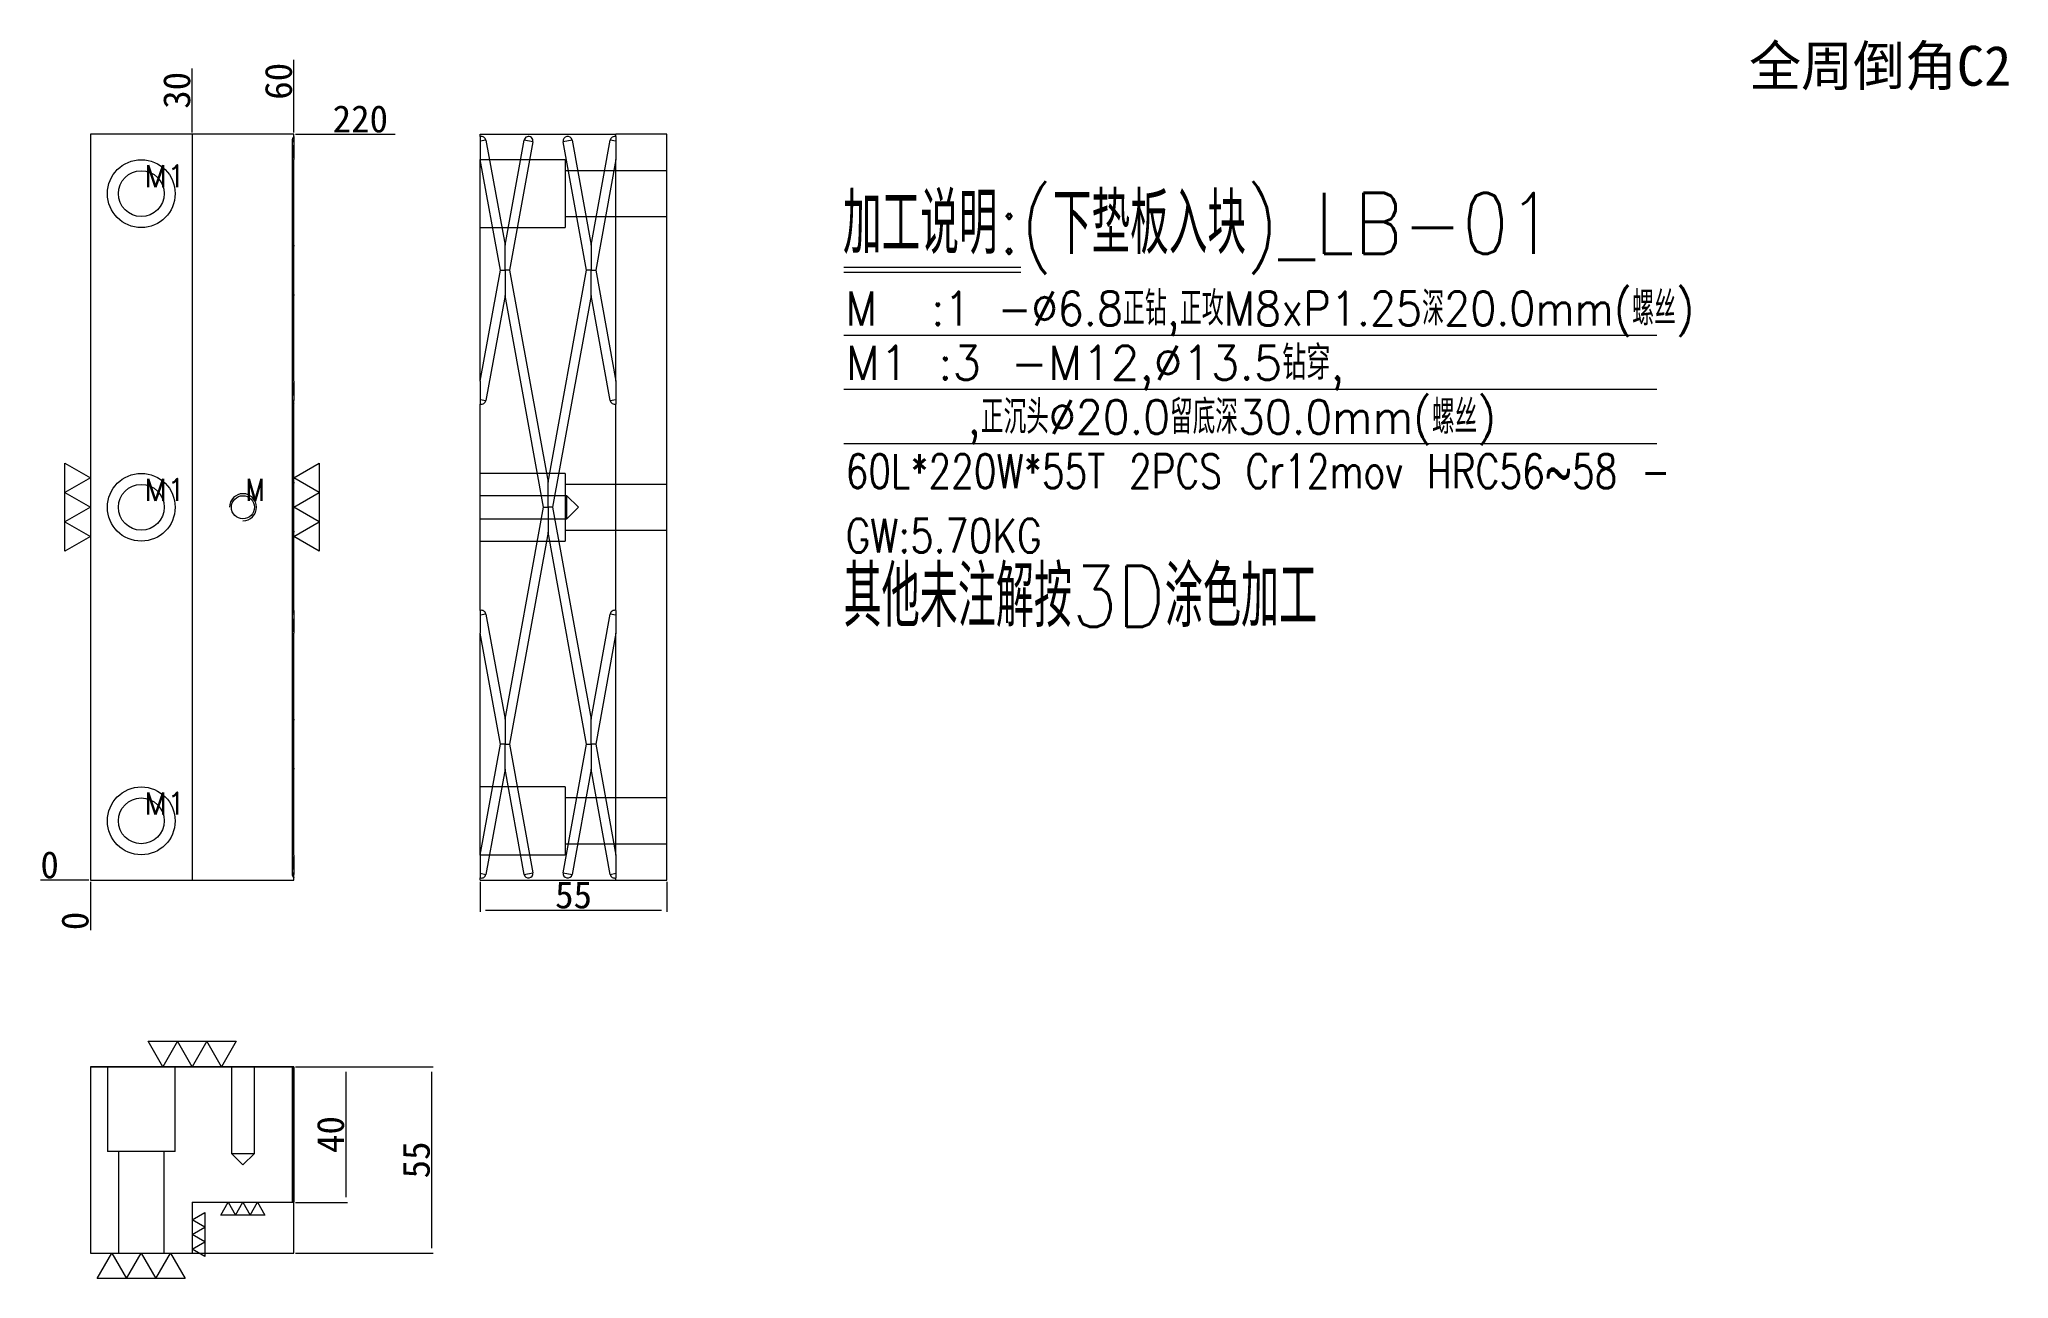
# Model space of a CAD drawing. Header units: millimetres. Extents: x 10380 to 10961, y 37526 to 37892.
import ezdxf
from ezdxf.enums import TextEntityAlignment as Align

# ---------------------------------------------------------------- set-up
doc = ezdxf.new("R2010")
doc.units = ezdxf.units.MM
doc.linetypes.add('DASHED', pattern=[0])
doc.layers.add('dim', color=4, linetype='Continuous')
doc.layers.add('LB', color=7, linetype='Continuous')
doc.styles.add('_PUG_ERP', font='txt')
doc.styles.add('chinesef_fs', font='txt.shx', dxfattribs={"bigfont": 'gbcbig.shx'})
doc.dimstyles.new('_PUG_ERP', dxfattribs={"dimtxt": 8, "dimasz": 1.5, "dimexe": 0.5, "dimexo": 0.5, "dimgap": 0.5, "dimtad": 1, "dimtxsty": '_PUG_ERP', "dimblk": 'CLOSEDBLANK', "dimcen": 0, "dimclrd": 4, "dimclre": 4, "dimclrt": 3, "dimazin": 3, "dimtfac": 1, "dimtmove": 0, "dimatfit": 3, "dimldrblk": 'CLOSEDBLANK', "dimlwd": 9, "dimlwe": 9})

# ---------------------------------------------------------------- blocks, each defined once
blk = doc.blocks.new('*D733')
at = {"layer": 'Defpoints', "color": 0}
for p in [(10455.48, 37863.71), (10464.33, 37863.71), (10395.48, 37643.71)]:
    blk.add_point(p, dxfattribs=at)
at = {"layer": 'dim', "color": 4, "lineweight": 9}
blk.add_line((10455.98, 37863.71), (10485.4, 37863.71), dxfattribs=at)
at = {"layer": 'dim', "color": 3, "lineweight": 13, "insert": (10475.11, 37868.21), "char_height": 8, "attachment_point": 5, "style": '_PUG_ERP'}
blk.add_mtext('220', dxfattribs=at)
blk = doc.blocks.new('_ClosedBlank')
blk = doc.blocks.new('*D734')
at = {"layer": 'Defpoints', "color": 0}
for p in [(10386.63, 37643.71), (10395.48, 37643.71), (10395.48, 37643.71)]:
    blk.add_point(p, dxfattribs=at)
at = {"layer": 'dim', "color": 4, "lineweight": 9}
blk.add_line((10394.98, 37643.71), (10380.79, 37643.71), dxfattribs=at)
at = {"layer": 'dim', "color": 3, "lineweight": 13, "insert": (10383.46, 37648.21), "char_height": 8, "attachment_point": 5, "style": '_PUG_ERP'}
blk.add_mtext('0', dxfattribs=at)
blk = doc.blocks.new('*D735')
at = {"layer": 'Defpoints', "color": 0}
for p in [(10395.48, 37643.71), (10395.48, 37643.71), (10395.48, 37634.86)]:
    blk.add_point(p, dxfattribs=at)
at = {"layer": 'dim', "color": 4, "lineweight": 9}
blk.add_line((10395.48, 37643.21), (10395.48, 37629.03), dxfattribs=at)
at = {"layer": 'dim', "color": 3, "lineweight": 13, "insert": (10390.98, 37631.7), "char_height": 8, "attachment_point": 5, "rotation": 90, "style": '_PUG_ERP'}
blk.add_mtext('0', dxfattribs=at)
blk = doc.blocks.new('*D736')
at = {"layer": 'Defpoints', "color": 0}
for p in [(10455.48, 37872.56), (10455.48, 37863.71), (10395.48, 37643.71)]:
    blk.add_point(p, dxfattribs=at)
at = {"layer": 'dim', "color": 4, "lineweight": 9}
for p, q in [((10455.48, 37869.56), (10455.48, 37885.64)), ((10455.48, 37866.71), (10455.48, 37869.56)), ((10455.48, 37864.21), (10455.48, 37866.71))]:
    blk.add_line(p, q, dxfattribs=at)
at = {"layer": 'dim', "color": 3, "lineweight": 13, "insert": (10450.98, 37879.35), "char_height": 8, "attachment_point": 5, "rotation": 90, "style": '_PUG_ERP'}
blk.add_mtext('60', dxfattribs=at)
blk = doc.blocks.new('*D737')
at = {"layer": 'Defpoints', "color": 0}
for p in [(10455.48, 37588.71), (10455.48, 37533.71), (10496.13, 37533.71)]:
    blk.add_point(p, dxfattribs=at)
at = {"layer": 'dim', "color": 4, "lineweight": 9}
for p, q in [((10455.98, 37588.71), (10496.63, 37588.71)), ((10496.13, 37587.21), (10496.13, 37535.21)), ((10455.98, 37533.71), (10496.63, 37533.71))]:
    blk.add_line(p, q, dxfattribs=at)
at = {"layer": 'dim', "color": 3, "lineweight": 13, "insert": (10491.63, 37561.21), "char_height": 8, "attachment_point": 5, "rotation": 90, "style": '_PUG_ERP'}
blk.add_mtext('55', dxfattribs=at)
blk = doc.blocks.new('*D738')
at = {"layer": 'Defpoints', "color": 0}
for p in [(10510.48, 37643.71), (10565.48, 37643.71), (10565.48, 37634.86)]:
    blk.add_point(p, dxfattribs=at)
at = {"layer": 'dim', "color": 4, "lineweight": 9}
for p, q in [((10510.48, 37643.21), (10510.48, 37634.36)), ((10565.48, 37643.21), (10565.48, 37634.36)), ((10511.98, 37634.86), (10563.98, 37634.86))]:
    blk.add_line(p, q, dxfattribs=at)
at = {"layer": 'dim', "color": 3, "lineweight": 13, "insert": (10537.98, 37639.36), "char_height": 8, "attachment_point": 5, "style": '_PUG_ERP'}
blk.add_mtext('55', dxfattribs=at)
blk = doc.blocks.new('*D739')
at = {"layer": 'Defpoints', "color": 0}
for p in [(10425.48, 37869.7), (10425.48, 37863.71), (10395.48, 37643.71)]:
    blk.add_point(p, dxfattribs=at)
at = {"layer": 'dim', "color": 4, "lineweight": 9}
blk.add_line((10425.48, 37864.21), (10425.48, 37883.16), dxfattribs=at)
at = {"layer": 'dim', "color": 3, "lineweight": 13, "insert": (10420.98, 37876.68), "char_height": 8, "attachment_point": 5, "rotation": 90, "style": '_PUG_ERP'}
blk.add_mtext('30', dxfattribs=at)
blk = doc.blocks.new('*D740')
at = {"layer": 'Defpoints', "color": 0}
for p in [(10455.48, 37588.71), (10455.48, 37548.71), (10470.83, 37548.71)]:
    blk.add_point(p, dxfattribs=at)
at = {"layer": 'dim', "color": 4, "lineweight": 9}
for p, q in [((10455.98, 37588.71), (10471.33, 37588.71)), ((10470.83, 37587.21), (10470.83, 37550.21)), ((10455.98, 37548.71), (10471.33, 37548.71))]:
    blk.add_line(p, q, dxfattribs=at)
at = {"layer": 'dim', "color": 3, "lineweight": 13, "insert": (10466.33, 37568.71), "char_height": 8, "attachment_point": 5, "rotation": 90, "style": '_PUG_ERP'}
blk.add_mtext('40', dxfattribs=at)

msp = doc.modelspace()

# ---------------------------------------------------------------- linework, layer by layer
at = {"layer": 'dim', "color": 8, "linetype": 'Continuous', "lineweight": 18}
for p, q in [((10617.725, 37824.5), (10669.889, 37824.5)), ((10617.725, 37823), (10669.889, 37823)), ((10617.725, 37804.5), (10857.485, 37804.5)), ((10617.725, 37788.5), (10857.485, 37788.5)), ((10617.725, 37772.5), (10857.485, 37772.5))]:
    msp.add_line(p, q, dxfattribs=at)
at = {"layer": 'dim', "lineweight": 13}
for points in [[(10387.975, 37766.705), (10395.475, 37762.375), (10387.975, 37758.045), (10395.475, 37753.715), (10387.975, 37749.385), (10395.475, 37745.055), (10387.975, 37740.725), (10387.975, 37766.705)], [(10462.975, 37740.725), (10455.475, 37745.055), (10462.975, 37749.385), (10455.475, 37753.715), (10462.975, 37758.045), (10455.475, 37762.375), (10462.975, 37766.705), (10462.975, 37740.725)], [(10438.466, 37596.215), (10434.135, 37588.715), (10429.805, 37596.215), (10425.475, 37588.715), (10421.145, 37596.215), (10416.815, 37588.715), (10412.485, 37596.215), (10438.466, 37596.215)], [(10433.98, 37544.965), (10436.145, 37548.715), (10438.31, 37544.965), (10440.475, 37548.715), (10442.64, 37544.965), (10444.805, 37548.715), (10446.97, 37544.965), (10433.98, 37544.965)], [(10429.225, 37532.746), (10425.475, 37534.911), (10429.225, 37537.076), (10425.475, 37539.241), (10429.225, 37541.406), (10425.475, 37543.571), (10429.225, 37545.736), (10429.225, 37532.746)], [(10397.485, 37526.215), (10401.815, 37533.715), (10406.145, 37526.215), (10410.475, 37533.715), (10414.805, 37526.215), (10419.135, 37533.715), (10423.466, 37526.215), (10397.485, 37526.215)]]:
    msp.add_lwpolyline(points, close=True, dxfattribs=at)
at = {"layer": 'dim', "color": 252, "linetype": 'DASHED', "lineweight": 13, "ltscale": 0.5}
msp.add_lwpolyline([(10395.475, 37533.715), (10455.475, 37533.715), (10455.475, 37588.715), (10395.475, 37588.715)], close=True, dxfattribs=at)
at = {"layer": 'LB', "color": 11, "linetype": 'Continuous', "lineweight": 18}
for p, q in [((10455.475, 37863.715), (10395.475, 37863.715)), ((10395.475, 37863.715), (10395.475, 37643.715)), ((10455.475, 37863.021), (10455.475, 37863.715)), ((10455.475, 37863.021), (10455.475, 37861.984)), ((10455.475, 37861.984), (10455.475, 37856.32)), ((10510.475, 37863.021), (10510.475, 37863.715)), ((10510.475, 37863.715), (10550.475, 37863.715)), ((10510.475, 37863.021), (10510.475, 37861.682)), ((10510.475, 37861.682), (10510.475, 37856.32)), ((10512.134, 37861.984), (10517.77, 37830.987)), ((10517.77, 37830.987), (10523.406, 37861.984)), ((10526.009, 37861.511), (10519.115, 37823.592)), ((10541.836, 37823.592), (10534.941, 37861.511)), ((10537.544, 37861.984), (10543.18, 37830.987)), ((10543.18, 37830.987), (10548.816, 37861.984)), ((10565.475, 37863.715), (10550.475, 37863.715)), ((10550.475, 37863.021), (10550.475, 37863.715)), ((10550.475, 37863.021), (10550.475, 37861.682)), ((10550.475, 37861.682), (10550.475, 37856.32)), ((10565.475, 37643.715), (10565.475, 37863.715)), ((10455.475, 37790.864), (10455.475, 37856.32)), ((10516.426, 37823.592), (10510.475, 37856.32)), ((10510.475, 37790.864), (10510.475, 37856.32)), ((10550.475, 37856.32), (10544.525, 37823.592)), ((10550.475, 37790.864), (10550.475, 37856.32)), ((10517.77, 37823.592), (10517.77, 37830.987)), ((10543.18, 37830.987), (10543.18, 37823.592)), ((10510.475, 37790.864), (10516.426, 37823.592)), ((10516.426, 37823.592), (10517.77, 37823.592)), ((10517.77, 37823.592), (10517.77, 37816.197)), ((10519.115, 37823.592), (10517.77, 37823.592)), ((10519.115, 37823.592), (10530.475, 37761.11)), ((10530.475, 37761.11), (10541.836, 37823.592)), ((10543.18, 37823.592), (10541.836, 37823.592)), ((10543.18, 37823.592), (10544.525, 37823.592)), ((10543.18, 37816.197), (10543.18, 37823.592)), ((10544.525, 37823.592), (10550.475, 37790.864)), ((10517.77, 37816.197), (10512.134, 37785.2)), ((10529.131, 37753.715), (10517.77, 37816.197)), ((10543.18, 37816.197), (10531.82, 37753.715)), ((10548.816, 37785.2), (10543.18, 37816.197)), ((10455.475, 37790.864), (10455.475, 37785.2)), ((10510.475, 37790.864), (10510.475, 37785.502)), ((10550.475, 37790.864), (10550.475, 37785.502)), ((10455.475, 37784.163), (10455.475, 37785.2)), ((10510.475, 37785.502), (10510.475, 37784.163)), ((10550.475, 37785.502), (10550.475, 37784.163)), ((10455.475, 37723.266), (10455.475, 37784.163)), ((10510.475, 37723.266), (10510.475, 37784.163)), ((10550.475, 37723.266), (10550.475, 37784.163)), ((10530.475, 37753.715), (10530.475, 37761.11)), ((10517.77, 37691.233), (10529.131, 37753.715)), ((10529.131, 37753.715), (10530.475, 37753.715)), ((10531.82, 37753.715), (10530.475, 37753.715)), ((10530.475, 37753.715), (10530.475, 37746.32)), ((10531.82, 37753.715), (10543.18, 37691.233)), ((10530.475, 37746.32), (10519.115, 37683.838)), ((10541.836, 37683.838), (10530.475, 37746.32)), ((10455.475, 37723.266), (10455.475, 37722.23)), ((10455.475, 37722.23), (10455.475, 37716.565)), ((10510.475, 37723.266), (10510.475, 37721.928)), ((10510.475, 37721.928), (10510.475, 37716.566)), ((10512.134, 37722.23), (10517.77, 37691.233)), ((10543.18, 37691.233), (10548.816, 37722.23)), ((10550.475, 37723.266), (10550.475, 37721.928)), ((10550.475, 37721.928), (10550.475, 37716.566)), ((10455.475, 37651.11), (10455.475, 37716.566)), ((10516.426, 37683.838), (10510.475, 37716.566)), ((10510.475, 37651.11), (10510.475, 37716.566)), ((10550.475, 37716.566), (10544.525, 37683.838)), ((10550.475, 37651.11), (10550.475, 37716.566)), ((10517.77, 37691.233), (10517.77, 37683.838)), ((10543.18, 37683.838), (10543.18, 37691.233)), ((10510.475, 37651.11), (10516.426, 37683.838)), ((10517.77, 37683.838), (10516.426, 37683.838)), ((10517.77, 37676.443), (10517.77, 37683.838)), ((10517.77, 37683.838), (10519.115, 37683.838)), ((10519.115, 37683.838), (10526.009, 37645.919)), ((10534.941, 37645.919), (10541.836, 37683.838)), ((10541.836, 37683.838), (10543.18, 37683.838)), ((10543.18, 37683.838), (10543.18, 37676.443)), ((10544.525, 37683.838), (10543.18, 37683.838)), ((10544.525, 37683.838), (10550.475, 37651.11)), ((10517.77, 37676.443), (10512.134, 37645.446)), ((10523.406, 37645.446), (10517.77, 37676.443)), ((10543.18, 37676.443), (10537.544, 37645.446)), ((10548.816, 37645.446), (10543.18, 37676.443)), ((10455.475, 37651.11), (10455.475, 37645.446)), ((10510.475, 37651.11), (10510.475, 37645.748)), ((10550.475, 37651.11), (10550.475, 37645.748)), ((10455.475, 37644.409), (10455.475, 37645.446)), ((10510.475, 37645.748), (10510.475, 37644.409)), ((10550.475, 37645.748), (10550.475, 37644.409)), ((10395.475, 37643.715), (10455.475, 37643.715)), ((10455.475, 37643.715), (10455.475, 37644.409)), ((10510.475, 37643.715), (10510.475, 37644.409)), ((10510.475, 37643.715), (10550.475, 37643.715)), ((10550.475, 37643.715), (10550.475, 37644.409)), ((10550.475, 37643.715), (10565.475, 37643.715)), ((10395.475, 37588.715), (10395.475, 37533.715)), ((10395.475, 37588.715), (10455.475, 37588.715)), ((10455.475, 37588.715), (10455.475, 37548.715)), ((10425.475, 37548.715), (10455.475, 37548.715)), ((10425.475, 37548.715), (10425.475, 37533.715)), ((10395.475, 37533.715), (10425.475, 37533.715))]:
    msp.add_line(p, q, dxfattribs=at)
at = {"layer": 'LB', "color": 11, "linetype": 'DASHED', "lineweight": 13, "ltscale": 0.376322}
for p, q in [((10425.475, 37863.715), (10425.475, 37643.715)), ((10454.975, 37861.747), (10454.975, 37823.592)), ((10454.975, 37823.592), (10454.975, 37785.437)), ((10455.475, 37823.592), (10454.975, 37823.592)), ((10454.975, 37785.437), (10454.975, 37753.715)), ((10454.975, 37753.715), (10454.975, 37721.993)), ((10455.475, 37753.715), (10454.975, 37753.715)), ((10454.975, 37721.993), (10454.975, 37683.838)), ((10454.975, 37683.838), (10454.975, 37645.683)), ((10454.975, 37683.838), (10455.475, 37683.838)), ((10454.975, 37588.357), (10454.975, 37581.42)), ((10454.975, 37581.42), (10454.975, 37574.483)), ((10455.475, 37581.42), (10454.975, 37581.42)), ((10454.975, 37574.483), (10454.975, 37568.715)), ((10454.975, 37568.715), (10454.975, 37562.947)), ((10454.975, 37568.715), (10455.475, 37568.715)), ((10454.975, 37562.947), (10454.975, 37556.01)), ((10454.975, 37556.01), (10454.975, 37549.073)), ((10454.975, 37556.01), (10455.475, 37556.01))]:
    msp.add_line(p, q, dxfattribs=at)
at = {"layer": 'LB', "color": 155, "linetype": 'Continuous', "lineweight": 18}
for p, q in [((10512.134, 37861.984), (10510.475, 37861.682)), ((10526.009, 37861.511), (10523.406, 37861.984)), ((10537.544, 37861.984), (10534.941, 37861.511)), ((10550.475, 37861.682), (10548.816, 37861.984)), ((10510.475, 37785.502), (10512.134, 37785.2)), ((10548.816, 37785.2), (10550.475, 37785.502)), ((10512.134, 37722.23), (10510.475, 37721.928)), ((10550.475, 37721.928), (10548.816, 37722.23)), ((10510.475, 37645.748), (10512.134, 37645.446)), ((10523.406, 37645.446), (10526.009, 37645.919)), ((10534.941, 37645.919), (10537.544, 37645.446)), ((10548.816, 37645.446), (10550.475, 37645.748))]:
    msp.add_line(p, q, dxfattribs=at)
at = {"layer": 'LB', "color": 31, "linetype": 'DASHED', "lineweight": 13, "ltscale": 0.376322}
for p, q in [((10535.475, 37856.215), (10510.475, 37856.215)), ((10535.475, 37856.215), (10535.475, 37836.215)), ((10565.475, 37852.968), (10535.475, 37852.968)), ((10535.475, 37839.461), (10565.475, 37839.461)), ((10510.475, 37836.215), (10535.475, 37836.215)), ((10535.475, 37763.715), (10510.475, 37763.715)), ((10535.475, 37763.715), (10535.475, 37743.715)), ((10565.475, 37760.468), (10535.475, 37760.468)), ((10535.475, 37746.961), (10565.475, 37746.961)), ((10510.475, 37743.715), (10535.475, 37743.715)), ((10535.475, 37671.215), (10510.475, 37671.215)), ((10535.475, 37671.215), (10535.475, 37651.215)), ((10565.475, 37667.968), (10535.475, 37667.968)), ((10510.475, 37651.215), (10535.475, 37651.215)), ((10535.475, 37654.461), (10565.475, 37654.461)), ((10400.475, 37588.715), (10400.475, 37563.715)), ((10420.475, 37563.715), (10420.475, 37588.715)), ((10420.475, 37563.715), (10400.475, 37563.715)), ((10403.722, 37563.715), (10403.722, 37533.715)), ((10417.229, 37533.715), (10417.229, 37563.715))]:
    msp.add_line(p, q, dxfattribs=at)
at = {"layer": 'LB', "color": 5, "linetype": 'DASHED', "lineweight": 13, "ltscale": 0.376322}
for p, q in [((10536.055, 37757.118), (10510.475, 37757.118)), ((10539.458, 37753.715), (10536.055, 37757.118)), ((10536.055, 37750.312), (10536.055, 37757.118)), ((10510.475, 37750.312), (10536.055, 37750.312)), ((10536.055, 37750.312), (10539.458, 37753.715)), ((10437.072, 37588.715), (10437.072, 37563.135)), ((10443.878, 37563.135), (10443.878, 37588.715)), ((10437.072, 37563.135), (10440.475, 37559.732)), ((10437.072, 37563.135), (10440.475, 37563.135)), ((10440.475, 37559.732), (10443.878, 37563.135)), ((10440.475, 37563.135), (10443.878, 37563.135))]:
    msp.add_line(p, q, dxfattribs=at)
at = {"layer": 'LB', "color": 42, "linetype": 'Continuous', "lineweight": 18}
for centre, radius in [((10410.475, 37846.215), 10), ((10410.475, 37846.215), 6.753), ((10410.475, 37753.715), 10), ((10410.475, 37753.715), 6.753), ((10440.475, 37753.715), 3.403), ((10410.475, 37661.215), 10), ((10410.475, 37661.215), 6.753)]:
    msp.add_circle(centre, radius, dxfattribs=at)
at = {"layer": 'LB', "color": 11, "linetype": 'DASHED', "lineweight": 13, "ltscale": 0.376322}
for centre, start, end in [((10456.975, 37861.747), 138.590378, 180), ((10456.975, 37785.437), 180, 221.409622), ((10456.975, 37721.993), 138.590378, 180), ((10456.975, 37645.683), 180, 221.409622), ((10456.975, 37588.357), 169.695154, 180), ((10456.975, 37574.483), 180, 221.409622), ((10456.975, 37562.947), 138.590378, 180), ((10456.975, 37549.073), 180, 190.304846)]:
    msp.add_arc(centre, 2, start, end, dxfattribs=at)
at = {"layer": 'LB', "color": 11, "linetype": 'Continuous', "lineweight": 18}
for centre, radius, start, end in [((10456.975, 37861.747), 1.968, 139.667019, 181.89442), ((10510.833, 37861.747), 1.323, 10.304846, 105.691006), ((10524.708, 37861.747), 1.323, 349.695154, 169.695154), ((10536.243, 37861.747), 1.323, 10.304846, 190.304846), ((10550.117, 37861.747), 1.323, 74.308994, 169.695154), ((10456.975, 37785.437), 1.968, 178.105579, 220.33298), ((10510.833, 37785.437), 1.323, 254.308992, 349.695154), ((10550.117, 37785.437), 1.323, 190.304846, 285.691008), ((10456.975, 37721.993), 1.968, 139.66702, 181.894421), ((10510.833, 37721.993), 1.323, 10.304846, 105.69101), ((10550.117, 37721.993), 1.323, 74.30899, 169.695154), ((10456.975, 37645.683), 1.968, 178.105579, 220.33298), ((10510.833, 37645.683), 1.323, 254.308992, 349.695154), ((10524.708, 37645.683), 1.323, 190.304846, 10.304846), ((10536.243, 37645.683), 1.323, 169.695154, 349.695154), ((10550.117, 37645.683), 1.323, 190.304846, 285.691008)]:
    msp.add_arc(centre, radius, start, end, dxfattribs=at)
at = {"layer": 'LB', "color": 42, "linetype": 'Continuous', "lineweight": 13}
msp.add_arc((10440.475, 37753.715), 4, 270, 180, dxfattribs=at)
at = {"layer": 'LB', "color": 155, "linetype": 'DASHED', "lineweight": 13, "ltscale": 0.376322}
for centre, major_axis, ratio, start_param, end_param in [((10456.975, 37861.747), (-2, 0), 0.178885, 6.1001426, 6.4660204), ((10456.975, 37861.747), (-2, 0), 0.178885, 0.1828286, 0.7227342), ((10456.975, 37785.437), (2, 0), 0.178885, 2.9587575, 3.3244378), ((10456.975, 37721.993), (-2, 0), 0.178885, 6.1001426, 6.4660205), ((10456.975, 37645.683), (2, 0), 0.178885, 2.9587575, 3.3244378), ((10456.975, 37645.683), (2, 0), 0.178885, 2.4188584, 2.958764), ((10456.975, 37588.357), (-2, 0), 0.98387, 6.1003502, 7.0059196), ((10456.975, 37574.483), (2, 0), 0.98387, 2.4188584, 3.8643269), ((10456.975, 37562.947), (-2, 0), 0.98387, 5.5604511, 7.0059196), ((10456.975, 37549.073), (2, 0), 0.98387, 2.4188584, 3.3244278)]:
    msp.add_ellipse(centre, major_axis=major_axis, ratio=ratio, start_param=start_param, end_param=end_param, dxfattribs=at)
at = {"layer": 'LB', "color": 11, "linetype": 'Continuous', "lineweight": 18}
for centre, start_param, end_param in [((10456.975, 37863.715), 1.7536314, 2.2935306), ((10456.975, 37783.469), 0.8480621, 1.3879612), ((10456.975, 37723.961), 1.7536315, 2.2935306), ((10456.975, 37643.715), 0.8480621, 1.3879612)]:
    msp.add_ellipse(centre, major_axis=(0, 11.18), ratio=0.178885, start_param=start_param, end_param=end_param, dxfattribs=at)
at = {"layer": 'LB', "color": 155, "linetype": 'Continuous', "lineweight": 18}
for centre, major_axis, start_param, end_param in [((10456.975, 37861.747), (-2, 0), 5.5604511, 6.1001413), ((10456.975, 37785.437), (2, 0), 3.3244371, 3.8643269), ((10456.975, 37721.993), (-2, 0), 5.5604511, 6.1001413), ((10456.975, 37645.683), (2, 0), 3.3244371, 3.8643269)]:
    msp.add_ellipse(centre, major_axis=major_axis, ratio=0.178885, start_param=start_param, end_param=end_param, dxfattribs=at)
at = {"layer": 'LB', "color": 11, "linetype": 'DASHED', "lineweight": 13, "ltscale": 0.376322}
for centre, major_axis, ratio, start_param, end_param in [((10456.975, 37823.592), (0, 11.18), 0.178885, 0.8480621, 1.5707963), ((10456.975, 37823.592), (0, 11.18), 0.178885, 1.5707963, 2.2935306), ((10456.975, 37753.715), (0, 11.18), 0.178885, 0.8480621, 1.5707963), ((10456.975, 37753.715), (0, 11.18), 0.178885, 1.5707963, 2.2935306), ((10456.975, 37683.838), (0, 11.18), 0.178885, 0.8480621, 1.5707963), ((10456.975, 37683.838), (0, 11.18), 0.178885, 1.5707963, 2.2935306), ((10456.975, 37581.42), (0, -2.033), 0.98387, 3.9896547, 4.712389), ((10456.975, 37581.42), (0, -2.033), 0.98387, 4.712389, 5.4351232), ((10456.975, 37568.715), (0, 2.033), 0.98387, 0.8480621, 1.5707963), ((10456.975, 37568.715), (0, 2.033), 0.98387, 1.5707963, 2.2935306), ((10456.975, 37556.01), (0, 2.033), 0.98387, 0.8480621, 1.5707963), ((10456.975, 37556.01), (0, 2.033), 0.98387, 1.5707963, 2.2935306)]:
    msp.add_ellipse(centre, major_axis=major_axis, ratio=ratio, start_param=start_param, end_param=end_param, dxfattribs=at)

# ---------------------------------------------------------------- texts
at = {"layer": 'dim'}
msp.add_text('全周倒角C2', height=11.7845, dxfattribs=at).set_placement((10923.395, 37884.156), align=Align.MIDDLE)
at = {"layer": 'dim', "color": 4, "lineweight": 13, "style": 'chinesef_fs'}
for s, height, width, p in [('M1', 6.5, 0.9957, (10411.39, 37848.127)), ('加工说明:(下垫板入块)_LB-01', 18, 0.8797, (10617.457, 37828.417)), ('M  :1 -%%c6.8正钻,正攻M8xP1.25深20.0mm(螺丝)', 10, 0.8985, (10618.255, 37807.343)), ('M1 :3 -M12,%%c13.5钻穿,', 10, 0.9834, (10618.255, 37791.343)), ('    ,正沉头%%c20.0留底深30.0mm(螺丝)', 10, 0.9271, (10618.255, 37775.343)), ('60L*220W*55T 2PCS Cr12mov HRC56~58 - ', 10, 0.7806, (10618.255, 37759.343)), ('M1', 6.5, 0.9957, (10411.39, 37755.627)), ('M', 6.5, 0.8408, (10441.27, 37755.567)), ('GW:5.70KG ', 10, 0.8074, (10618.255, 37740.343)), ('M1', 6.5, 0.9957, (10411.39, 37663.127))]:
    msp.add_text(s, height=height, dxfattribs=dict(at, width=width)).set_placement(p)
at = {"layer": 'dim', "color": 21, "lineweight": 13, "style": 'chinesef_fs', "width": 0.8663}
msp.add_text('其他未注解按3D涂色加工', height=18, dxfattribs=at).set_placement((10617.647, 37718.417))

# ---------------------------------------------------------------- dimensions: what is measured, and where the dimension line sits
at = {"layer": 'dim', "lineweight": 13}
for feature_location, offset, dtype, origin, picture, middle in [((10455.475, 37863.715), (0, 8.85), 1, (10395.475, 37643.715), '*D736', (10450.975, 37879.351)), ((10425.475, 37863.715), (0, 5.988), 1, (10395.475, 37643.715), '*D739', (10420.975, 37876.679)), ((10455.475, 37863.715), (8.85, 0), 0, (10395.475, 37643.715), '*D733', (10475.111, 37868.215)), ((10395.475145063, 37643.714906811), (-8.85, 0), 0, (10395.475145063, 37643.714906811), '*D734', (10383.458478396, 37648.214906811)), ((10395.475145063, 37643.714906811), (0, -8.85), 1, (10395.475145063, 37643.714906811), '*D735', (10390.975145063, 37631.698240145))]:
    dim = msp.add_ordinate_dim(feature_location=feature_location, offset=offset, dtype=dtype, origin=origin, dimstyle='_PUG_ERP', dxfattribs=at)
    dim.commit()
    dim.dimension.update_dxf_attribs({"geometry": picture, "text_midpoint": middle})
dim = msp.add_linear_dim(base=(10565.475, 37634.865), p1=(10510.475, 37643.715), p2=(10565.475, 37643.715), dimstyle='_PUG_ERP', dxfattribs=at)
dim.commit()
dim.dimension.update_dxf_attribs({"geometry": '*D738', "text_midpoint": (10537.975, 37639.365)})
for base, p2, picture, middle in [((10496.13, 37533.715), (10455.475, 37533.715), '*D737', (10491.63, 37561.215)), ((10470.832, 37548.715), (10455.475, 37548.715), '*D740', (10466.332, 37568.715))]:
    dim = msp.add_linear_dim(base=base, p1=(10455.475, 37588.715), p2=p2, angle=90, dimstyle='_PUG_ERP', dxfattribs=at)
    dim.commit()
    dim.dimension.update_dxf_attribs({"geometry": picture, "text_midpoint": middle})

doc.saveas('drawing.dxf')
